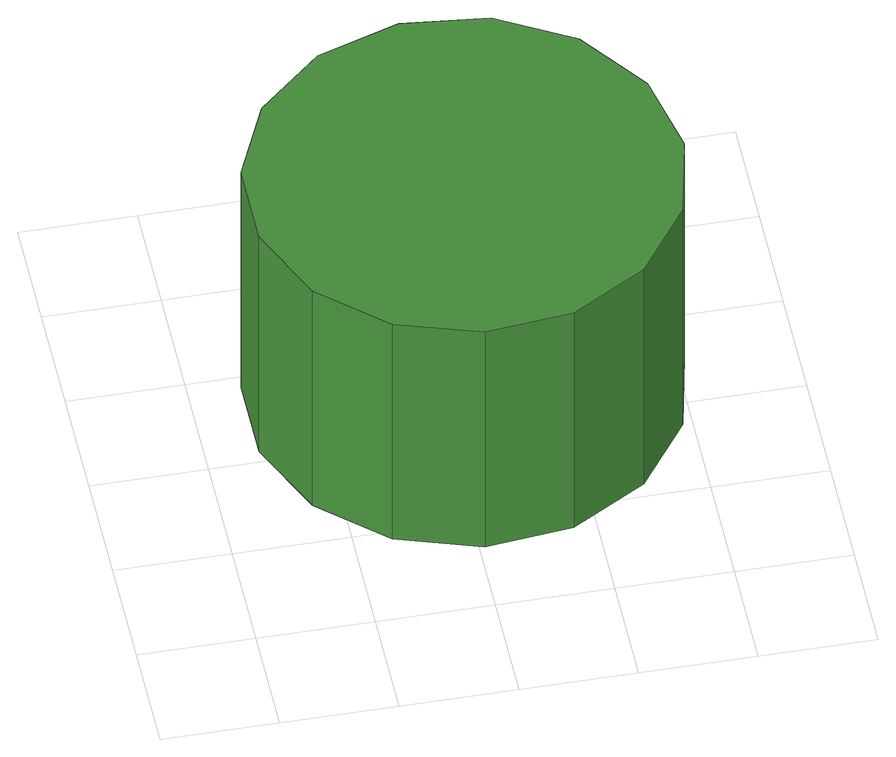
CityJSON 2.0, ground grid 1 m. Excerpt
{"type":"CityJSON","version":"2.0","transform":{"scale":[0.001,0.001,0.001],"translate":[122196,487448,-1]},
"CityObjects":{
"tree1":{"type":"SolitaryVegetationObject","attributes":{"function":"something"},"geometry":[{"type":"MultiSurface","lod":"1","boundaries":[[[0,1,2,3,4,5,6,7,8,9,10,11,12,13,14]],[[15,16,17,18,19,20,21,22,23,24,25,26,27,28,29]],[[0,29,28,1]],[[1,28,27,2]],[[2,27,26,3]],[[3,26,25,4]],[[4,25,24,5]],[[5,24,23,6]],[[6,23,22,7]],[[7,22,21,8]],[[8,21,20,9]],[[9,20,19,10]],[[10,19,18,11]],[[11,18,17,12]],[[12,17,16,13]],[[13,16,15,14]],[[14,15,29,0]]]}]}
},
"vertices":[
[4073,2504,3371],[3914,3250,3371],[3465,3868,3371],[2804,4249,3371],[2045,4329,3371],[1320,4093,3371],[753,3583,3371],[442,2885,3371],[442,2122,3371],[753,1425,3371],[1320,914,3371],[2045,679,3371],[2804,758,3371],[3465,1140,3371],[3914,1757,3371],[3914,1757,885],[3465,1140,885],[2804,758,885],[2045,679,885],[1320,914,885],[753,1425,885],[442,2122,885],[442,2885,885],[753,3583,885],[1320,4093,885],[2045,4329,885],[2804,4249,885],[3465,3868,885],[3914,3250,885],[4073,2504,885]
]}
